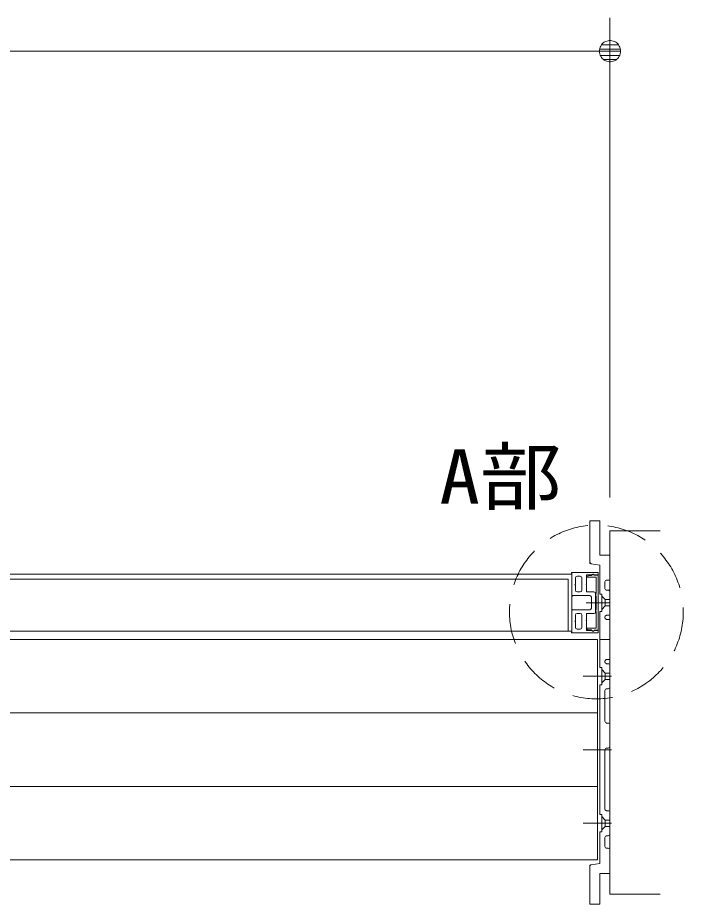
# Model space of a CAD drawing. Units: millimetres, scale not verified. Extents: x -6062 to 6062, y -3045 to 3045.
# Drawn here: x -1283 to -885, y 1039 to 1570 of the extents above; entities that cross this region are included whole.
import ezdxf
from ezdxf.enums import TextEntityAlignment as Align

# ---------------------------------------------------------------- set-up
doc = ezdxf.new("R2010")
doc.units = ezdxf.units.MM
doc.header["$LTSCALE"] = 20
for name, pattern in [('CHAIN1', [8, 5, -1, 1, -1]), ('DASHED1', [1.8, 1.2, -0.6]), ('DOUBLE_CHAIN1', [8.8, 5, -1, 0.6, -0.6, 0.6, -1])]:
    doc.linetypes.add(name, pattern=pattern)
for name, color, linetype, lineweight in [('0-1_3一般', 7, 'Continuous', 9), ('0-2_2寸法-3', 7, 'Continuous', 9), ('0-3_2寸法-1', 7, 'Continuous', 9), ('0-4_0', 7, 'Continuous', 9)]:
    doc.layers.add(name, color=color, linetype=linetype, lineweight=lineweight)
doc.styles.add('ＭＳ ゴシック', font='')
doc.styles.get('ＭＳ ゴシック').set_extended_font_data('MS Gothic')

# ---------------------------------------------------------------- blocks, each defined once
blk = doc.blocks.new('_Dot')
at = {"layer": '0-4_0'}
for p, q in [((-10, 0), (-20, 0)), ((9.78, 2), (-9.78, 2)), ((7.99, 6), (-7.99, 6)), ((9.16, -3.98), (-9.16, -3.98)), ((6, -7.98), (-6, -7.98))]:
    blk.add_line(p, q, dxfattribs=at)
for points in [[(10, 0), (9.92, 1.25), (9.69, 2.49), (9.3, 3.68), (8.76, 4.82), (8.09, 5.88), (7.29, 6.85), (6.37, 7.71), (5.36, 8.44), (4.26, 9.05), (3.09, 9.51), (1.87, 9.82), (0.63, 9.98), (-0.63, 9.98), (-1.87, 9.82), (-3.09, 9.51), (-4.26, 9.05), (-5.36, 8.44), (-6.37, 7.71), (-7.29, 6.85), (-8.09, 5.88), (-8.76, 4.82), (-9.3, 3.68), (-9.69, 2.49), (-9.92, 1.25), (-10, 0), (0, 0)], [(-10, 0), (-9.92, -1.25), (-9.69, -2.49), (-9.3, -3.68), (-8.76, -4.82), (-8.09, -5.88), (-7.29, -6.85), (-6.37, -7.71), (-5.36, -8.44), (-4.26, -9.05), (-3.09, -9.51), (-1.87, -9.82), (-0.63, -9.98), (0.63, -9.98), (1.87, -9.82), (3.09, -9.51), (4.26, -9.05), (5.36, -8.44), (6.37, -7.71), (7.29, -6.85), (8.09, -5.88), (8.76, -4.82), (9.3, -3.68), (9.69, -2.49), (9.92, -1.25), (10, 0), (0, 0)]]:
    blk.add_lwpolyline(points, close=True, dxfattribs=at)
blk = doc.blocks.new('グループ-23')
at = {"layer": '0-1_3一般'}
for p, q in [((16720, 24752.3), (16720, 24752.9)), ((16722, 24480.9), (16722, 24748.9)), ((16724, 24756.9), (17034, 24756.9)), ((16906, 24730.9), (16963.4, 24730.9)), ((16991, 24730.9), (17040, 24730.9)), ((17040, 24730.9), (17040, 24750.9)), ((16766, 24692.9), (16766, 24619.9)), ((16824, 24712.9), (16786, 24712.9)), ((16844, 24692.9), (16844, 24545.9)), ((16900, 24724.9), (16900, 24619.9)), ((16902, 24708.9), (16902, 24710)), ((16906.8, 24715.8), (16940.1, 24722.5)), ((17010, 24702.9), (16908, 24702.9)), ((17016, 24506.9), (17016, 24696.9)), ((16760, 24613.9), (16766, 24619.9)), ((16766, 24607.9), (16760, 24613.9)), ((16766, 24607.9), (16766, 24545.9)), ((16824, 24525.9), (16786, 24525.9)), ((16894, 24613.9), (16900, 24619.9)), ((16900, 24607.9), (16894, 24613.9)), ((16900, 24607.9), (16900, 24531.9)), ((16988, 24525.9), (16906, 24525.9)), ((16728, 24476.9), (16726, 24476.9)), ((16958, 24461.9), (16958, 24331.9)), ((17008, 24505.9), (17008, 24287.9)), ((17016, 24316.9), (17016, 24476.9)), ((16722, 24312.9), (16722, 24044.9)), ((16728, 24316.9), (16726, 24316.9)), ((16732, 24311.9), (16732, 24312.9)), ((16938, 24311.9), (16732, 24311.9)), ((16894, 24396.9), (17049.5, 24396.9)), ((16960.4, 24396.9), (17080.4, 24396.9)), ((16766, 24185.9), (16766, 24247.9)), ((16824, 24267.9), (16786, 24267.9)), ((16844, 24100.9), (16844, 24247.9)), ((16900, 24185.9), (16900, 24261.9)), ((16988, 24267.9), (16906, 24267.9)), ((17016, 24096.9), (17016, 24286.9)), ((16760, 24179.9), (16766, 24185.9)), ((16766, 24173.9), (16760, 24179.9)), ((16766, 24100.9), (16766, 24173.9)), ((16894, 24179.9), (16900, 24185.9)), ((16900, 24173.9), (16894, 24179.9)), ((16900, 24068.9), (16900, 24173.9)), ((16720, 24041.4), (16720, 24040.9)), ((16724, 24036.9), (17034, 24036.9)), ((16824, 24080.9), (16786, 24080.9)), ((16902, 24083.8), (16902, 24084.9)), ((16906, 24062.9), (16963.4, 24062.9)), ((16940.1, 24071.3), (16906.8, 24077.9)), ((16908, 24090.9), (17010, 24090.9)), ((16991, 24062.9), (17040, 24062.9)), ((17040, 24062.9), (17040, 24042.9)), ((16857.8, 23516.9), (17197.8, 23516.9)), ((17030, 23076.9), (-77990, 23076.9)), ((17030, 23076.9), (-77990, 23076.9)), ((17030, 22196.9), (17030, 23076.9)), ((16857.8, 22636.9), (17197.8, 22636.9)), ((17030, 22196.9), (-77990, 22196.9)), ((16857.8, 21756.9), (17197.8, 21756.9)), ((17030, 21316.9), (-77990, 21316.9))]:
    blk.add_line(p, q, dxfattribs=at)
for points in [[(-6642, 24056.9), (16722, 24056.9), (16722, 24736.9), (-6642, 24736.9)], [(16680, 24056.9), (-6620, 24056.9), (-6620, 24676.9), (16680, 24676.9)]]:
    blk.add_lwpolyline(points, close=True, dxfattribs=at)
for points in [[(16944, 24722.9), (16953.1, 24722.9), (16975, 24735.5)], [(16990, 24726.9), (17040, 24726.9), (17040, 24066.9), (16990, 24066.9)], [(16938, 24481.9), (16732, 24481.9), (16732, 24480.9)], [(17016, 24476.9), (17010, 24476.9), (17010, 24506.9), (17016, 24506.9)], [(17016, 24286.9), (17010, 24286.9), (17010, 24316.9), (17016, 24316.9)], [(16975, 24058.2), (16953.1, 24070.9), (16944, 24070.9)], [(17030, 23076.9), (17030, 23956.9), (-77990, 23956.9), (-77990, 23076.9)], [(17030, 21316.9), (17030, 22196.9), (-77990, 22196.9), (-77990, 21316.9)]]:
    blk.add_lwpolyline(points, dxfattribs=at)
for centre, radius, start, end in [((16724, 24752.9), 4, 90, 180), ((16724, 24752.3), 4, 180, 240), ((16906, 24724.9), 6, 90, 180), ((16976, 24724.9), 14, 33.74899, 154.62307), ((16980, 24726.9), 10, 0, 120), ((16991, 24734.9), 4, 213.74899, 270), ((17034, 24750.9), 6, 0, 90), ((16786, 24692.9), 20, 90, 180), ((16824, 24692.9), 20, 0, 90), ((16908, 24710), 6, 101.30993, 180), ((16908, 24708.9), 6, 180, 270), ((16944, 24702.9), 20, 90, 101.30993), ((17010, 24696.9), 6, 0, 90), ((16786, 24545.9), 20, 180, 270), ((16824, 24545.9), 20, 270, 0), ((16906, 24531.9), 6, 180, 270), ((16988, 24505.9), 20, 0, 90), ((16726, 24480.9), 4, 180, 270), ((16728, 24480.9), 4, 270, 0), ((16938, 24461.9), 20, 0, 90), ((16726, 24312.9), 4, 90, 180), ((16728, 24312.9), 4, 0, 90), ((16938, 24331.9), 20, 270, 0), ((16786, 24247.9), 20, 90, 180), ((16824, 24247.9), 20, 0, 90), ((16906, 24261.9), 6, 90, 180), ((16988, 24287.9), 20, 270, 0), ((16786, 24100.9), 20, 180, 270), ((16824, 24100.9), 20, 270, 0), ((17010, 24096.9), 6, 270, 0), ((16724, 24041.4), 4, 120, 180), ((16724, 24040.9), 4, 180, 270), ((16906, 24068.9), 6, 180, 270), ((16908, 24084.9), 6, 90, 180), ((16908, 24083.8), 6, 180, 258.69007), ((16944, 24090.9), 20, 258.69007, 270), ((16976, 24068.9), 14, 205.37693, 326.25101), ((16980, 24066.9), 10, 240, 0), ((16991, 24058.9), 4, 90, 146.25101), ((17034, 24042.9), 6, 270, 0)]:
    blk.add_arc(centre, radius, start, end, dxfattribs=at)
blk = doc.blocks.new('グループ-24')
at = {"layer": '0-1_3一般'}
blk.add_blockref('グループ-23', (0, 0), dxfattribs=at)
blk = doc.blocks.new('グループ-28')
at = {"layer": '0-1_3一般'}
for p, q in [((16940, 24883.8), (16940, 25376.9)), ((17180, 24966.9), (17060, 24966.9)), ((17180, 24686.9), (17180, 24966.9)), ((16956.7, 24864.1), (17060, 24846.9)), ((17060, 24500.9), (17060, 24846.9)), ((17120, 24566.9), (17120, 24646.9)), ((17140, 24666.9), (17160, 24666.9)), ((17160, 24546.9), (17140, 24546.9)), ((17180, 24266.9), (17180, 24526.9)), ((17060, 24500.9), (17082, 24500.9)), ((17082, 24500.9), (17082, 24402.9)), ((17088, 24396.9), (17082, 24402.9)), ((17088, 24396.9), (17082, 24390.9)), ((17082, 24390.9), (17082, 24292.9)), ((17060, 23956.9), (17060, 24292.9)), ((17082, 24292.9), (17060, 24292.9)), ((17120, 24216.9), (17120, 24226.9)), ((17140, 24246.9), (17160, 24246.9)), ((17180, 24196.9), (17140, 24196.9)), ((17180, 23956.9), (17180, 24196.9)), ((17180, 23956.9), (17060, 23956.9)), ((17180, 23716.9), (17180, 23956.9)), ((17120, 23686.9), (17120, 23696.9)), ((17140, 23716.9), (17180, 23716.9)), ((17060, 23620.9), (17082, 23620.9)), ((17082, 23620.9), (17082, 23522.9)), ((17160, 23666.9), (17140, 23666.9)), ((17180, 23386.9), (17180, 23646.9)), ((17088, 23516.9), (17082, 23522.9)), ((17088, 23516.9), (17082, 23522.9)), ((17082, 23510.9), (17088, 23516.9)), ((17082, 23510.9), (17088, 23516.9)), ((17082, 23510.9), (17082, 23412.9)), ((17082, 23412.9), (17060, 23412.9)), ((17060, 21860.9), (17060, 23412.9)), ((17160, 23366.9), (17140, 23366.9)), ((17120, 23346.9), (17120, 22976.9)), ((17160, 22956.9), (17140, 22956.9)), ((17180, 22676.9), (17180, 22936.9)), ((17120, 22636.9), (17120, 21926.9)), ((17140, 22656.9), (17160, 22656.9)), ((17140, 21906.9), (17160, 21906.9)), ((17180, 21886.9), (17180, 21626.9)), ((17060, 21860.9), (17082, 21860.9)), ((17082, 21860.9), (17082, 21762.9)), ((17082, 21652.9), (17060, 21652.9)), ((17060, 21276.9), (17060, 21652.9)), ((17082, 21750.9), (17082, 21652.9)), ((17120, 21586.9), (17120, 21476.9)), ((17160, 21606.9), (17140, 21606.9)), ((17140, 21456.9), (17160, 21456.9)), ((17180, 21156.9), (17180, 21436.9)), ((16940, 20786.9), (16940, 21239.9)), ((17060, 21276.9), (16956.7, 21259.7)), ((17060, 21156.9), (17180, 21156.9)), ((17060, 20786.9), (17060, 21156.9)), ((16940, 20786.9), (17060, 20786.9))]:
    blk.add_line(p, q, dxfattribs=at)
at = {"layer": '0-1_3一般', "linetype": 'DOUBLE_CHAIN1'}
for p, q in [((16940, 24883.8), (16940, 24866.9)), ((16956.7, 24864.1), (16940, 24866.9)), ((17082, 24476.9), (17124, 24434.9)), ((17124, 24358.9), (17124, 24434.9)), ((17124, 24434.9), (17180, 24434.9)), ((17082, 24316.9), (17124, 24358.9)), ((17124, 24358.9), (17180, 24358.9)), ((17124, 23554.9), (17082, 23596.9)), ((17124, 23478.9), (17082, 23436.9)), ((17180, 23554.9), (17124, 23554.9)), ((17124, 23478.9), (17124, 23554.9)), ((17180, 23478.9), (17124, 23478.9)), ((17180, 21794.9), (17124, 21794.9)), ((17124, 21718.9), (17082, 21676.9)), ((16940, 21256.9), (16956.7, 21259.7)), ((16940, 21256.9), (16940, 21239.9))]:
    blk.add_line(p, q, dxfattribs=at)
at = {"layer": '0-1_3一般', "linetype": 'CHAIN1'}
for p, q in [((17073.6, 24396.9), (17195.6, 24396.9)), ((17187, 23516.9), (17052.4, 23516.9)), ((17187, 21756.9), (17052.4, 21756.9))]:
    blk.add_line(p, q, dxfattribs=at)
at = {"layer": '0-1_3一般'}
for points in [[(17060, 24966.9), (17060, 25376.9), (16940, 25376.9)], [(17060, 23620.9), (17060, 23956.9), (17180, 23956.9)], [(17082, 21750.9), (17088, 21756.9), (17082, 21762.9)]]:
    blk.add_lwpolyline(points, dxfattribs=at)
at = {"layer": '0-1_3一般', "linetype": 'DOUBLE_CHAIN1'}
blk.add_lwpolyline([(17180, 21718.9), (17124, 21718.9), (17124, 21794.9), (17082, 21836.9)], dxfattribs=at)
at = {"layer": '0-1_3一般'}
for centre, start, end in [((16960, 24883.8), 180, 220.26884), ((16960, 24883.8), 220.26884, 260.53768), ((17140, 24646.9), 135, 180), ((17140, 24646.9), 90, 135), ((17160, 24686.9), 270, 315), ((17160, 24686.9), 315, 0), ((17140, 24566.9), 180, 225), ((17140, 24566.9), 225, 270), ((17160, 24526.9), 45, 90), ((17160, 24526.9), 0, 45), ((17140, 24226.9), 135, 180), ((17140, 24216.9), 180, 225), ((17140, 24226.9), 90, 135), ((17140, 24216.9), 225, 270), ((17160, 24266.9), 270, 315), ((17160, 24266.9), 315, 0), ((17140, 23696.9), 135, 180), ((17140, 23686.9), 180, 225), ((17140, 23696.9), 90, 135), ((17140, 23686.9), 225, 270), ((17160, 23646.9), 45, 90), ((17160, 23646.9), 0, 45), ((17140, 23346.9), 135, 180), ((17140, 23346.9), 90, 135), ((17160, 23386.9), 270, 315), ((17160, 23386.9), 315, 0), ((17140, 22976.9), 180, 225), ((17140, 22976.9), 225, 270), ((17160, 22936.9), 45, 90), ((17160, 22936.9), 0, 45), ((17140, 22636.9), 135, 180), ((17140, 22636.9), 90, 135), ((17160, 22676.9), 270, 315), ((17160, 22676.9), 315, 0), ((17140, 21926.9), 180, 225), ((17140, 21926.9), 225, 270), ((17160, 21886.9), 45, 90), ((17160, 21886.9), 0, 45), ((17140, 21586.9), 135, 180), ((17140, 21586.9), 90, 135), ((17160, 21626.9), 270, 315), ((17160, 21626.9), 315, 0), ((17140, 21476.9), 180, 225), ((17140, 21476.9), 225, 270), ((17160, 21436.9), 45, 90), ((17160, 21436.9), 0, 45), ((16960, 21239.9), 139.73116, 180), ((16960, 21239.9), 99.46232, 139.73116)]:
    blk.add_arc(centre, 20, start, end, dxfattribs=at)

msp = doc.modelspace()

# ---------------------------------------------------------------- linework, layer by layer
at = {"layer": '0-1_3一般'}
msp.add_lwpolyline([(-898.5, 1045.34), (-928.5, 1045.34), (-928.5, 1262.84), (-898.5, 1262.84)], dxfattribs=at)
at = {"layer": '0-1_3一般', "linetype": 'DASHED1'}
msp.add_circle((-936.66, 1214.28), 52, dxfattribs=at)
at = {"layer": '0-3_2寸法-1'}
for p, q in [((-928.5, 1282.84), (-928.5, 1570)), ((-941.21, 1550), (-5681.79, 1550))]:
    msp.add_line(p, q, dxfattribs=at)

# ---------------------------------------------------------------- block references
at = {"layer": '0-1_3一般', "xscale": 0.05, "yscale": 0.05}
for name in ['グループ-28', 'グループ-24']:
    msp.add_blockref(name, (-1787.5, 0), dxfattribs=at)
at = {"layer": '0-3_2寸法-1', "xscale": 0.6356201, "yscale": 0.6356201}
msp.add_blockref('_Dot', (-928.5, 1550), dxfattribs=at)

# ---------------------------------------------------------------- texts
at = {"layer": '0-2_2寸法-3', "style": 'ＭＳ ゴシック', "width": 1.1}
msp.add_text('A部', height=32.55, dxfattribs=at).set_placement((-1030.61, 1269.27), align=Align.BOTTOM_LEFT)

doc.saveas('drawing.dxf')
